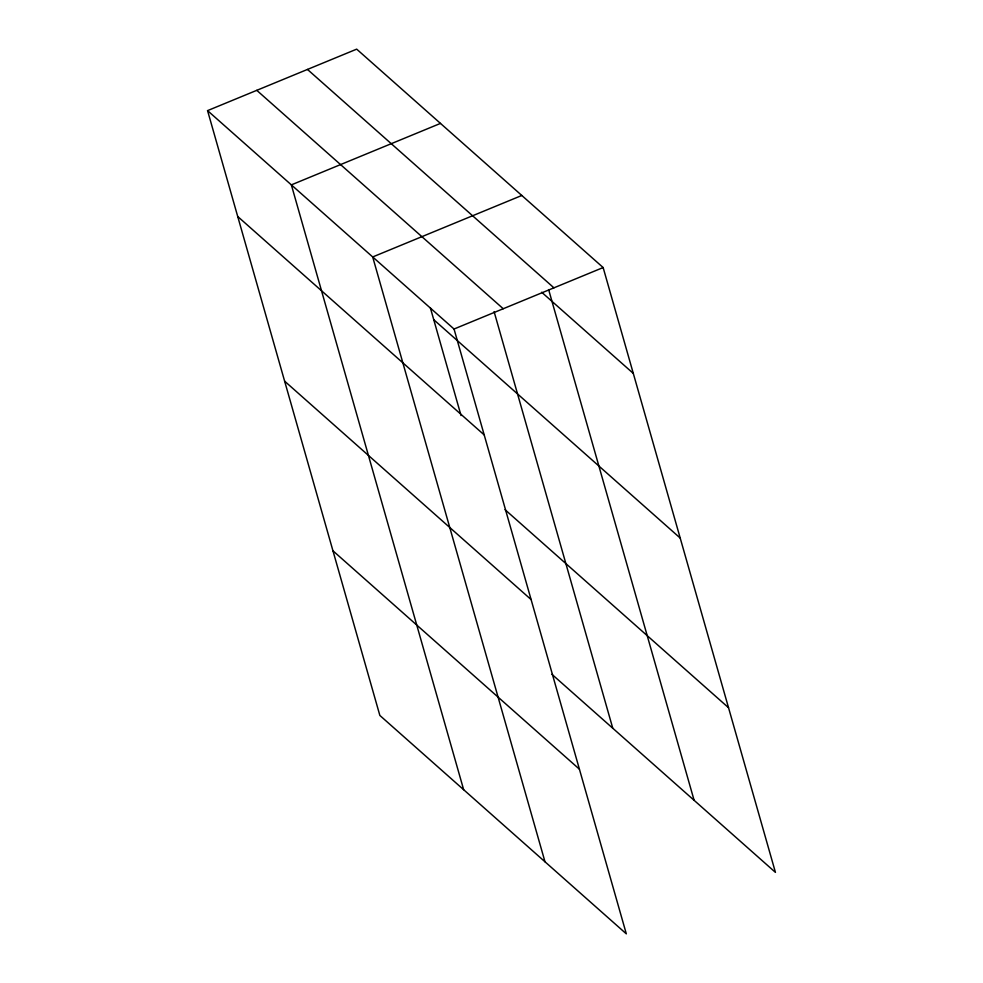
<?xml version="1.0" encoding="UTF-8"?>
<svg xmlns="http://www.w3.org/2000/svg" width="983" height="983" viewBox="0 0 983 983"><rect width="100%" height="100%" fill="white"/><g stroke="black" fill="none" stroke-linecap="round" stroke-linejoin="round"><path stroke-width="1.47" d="M207.56 110.624L454.035 329.022L626.318 933.85L379.856 715.452L207.56 110.624L356.682 49.15L603.144 267.548L775.44 872.376L551.93 674.326M440.482 123.403L291.361 184.878L463.657 789.705M521.813 195.47L372.692 256.956L544.987 861.784M454.035 329.022L603.144 267.548M307.47 69.437L553.933 287.835M541.658 292.221L633.31 373.417M256.772 90.338L503.235 308.736M433.736 319.684L680.211 538.07M237.726 216.506L484.189 434.904M505.029 509.673L728.538 707.723M284.628 381.158L531.09 599.556M332.954 550.799L579.417 769.197M548.625 289.592L694.109 800.297M494.093 311.611L612.765 728.231M430.394 307.925L461.052 415.563"/></g></svg>
